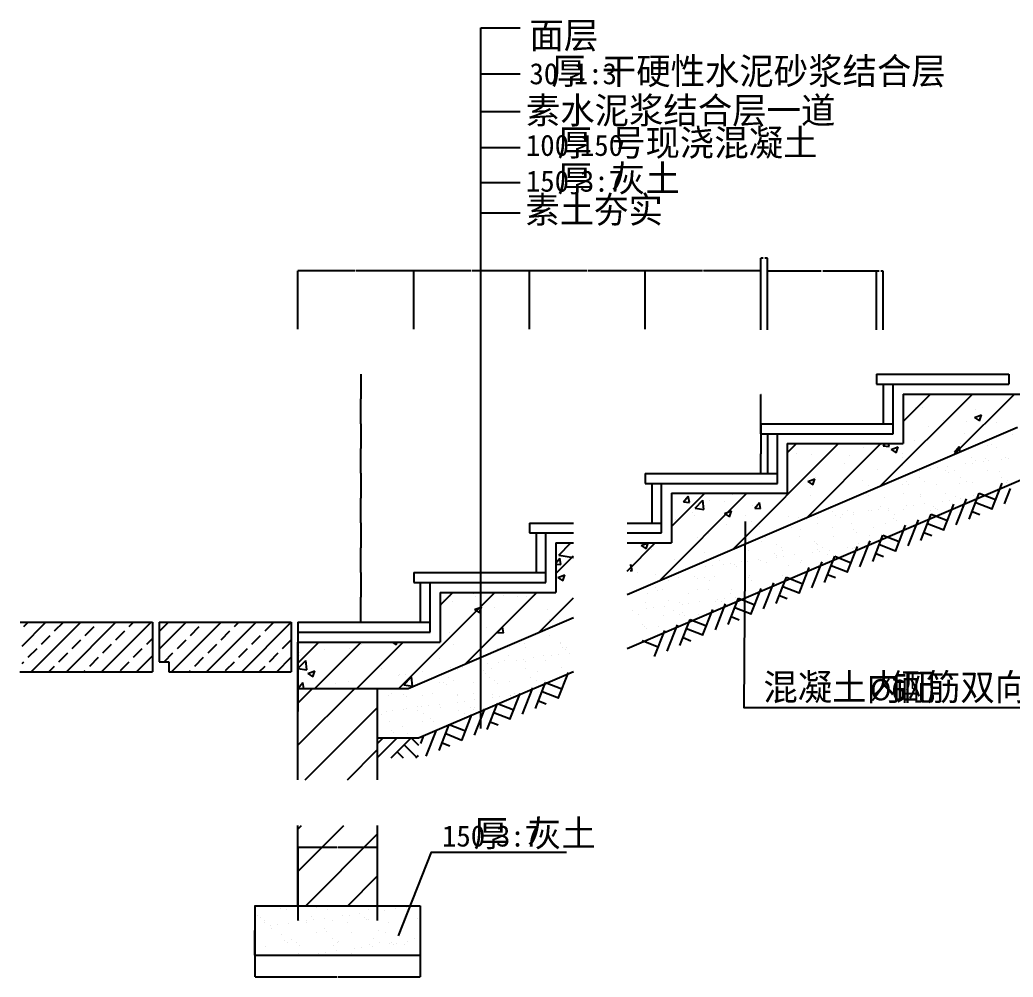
# Model space of a CAD drawing. Header units: metres. Extents: x 5431 to 10588, y 20445 to 23340.
# Drawn here: x 5431 to 8435, y 20445 to 23340 of the extents above; entities that cross this region are included whole.
import ezdxf

# ---------------------------------------------------------------- set-up
doc = ezdxf.new("R2010")
doc.units = ezdxf.units.M
for name, color, linetype in [('ZZ-1', 255, 'Continuous'), ('ZZ-3', 3, 'Continuous'), ('ZZ-6', 7, 'Continuous'), ('ZZ-7', 7, 'Continuous')]:
    doc.layers.add(name, color=color, linetype=linetype)
doc.dimstyles.get("Standard").update_dxf_attribs({"dimtxt": 2.5, "dimasz": 2.5, "dimexe": 1.25, "dimexo": 0.625, "dimtad": 1, "dimcen": 2.5, "dimazin": 3, "dimtfac": 1, "dimtmove": 0, "dimatfit": 3})

# ---------------------------------------------------------------- blocks, each defined once
blk = doc.blocks.new('X8')
for p, q in [((4927.35, 6282.32), (4927.35, 6282.32)), ((4985.95, 6281.15), (4985.95, 6281.15)), ((5051.92, 6282.54), (5051.92, 6282.54)), ((5139.89, 6279.59), (5139.89, 6279.59)), ((5176.48, 6282.77), (5176.48, 6282.77)), ((5242.21, 6279.1), (5242.21, 6279.1)), ((5301.05, 6282.99), (5301.05, 6282.99)), ((5329.43, 6280.25), (5329.43, 6280.25)), ((4858.33, 6252.8), (4858.33, 6252.8)), ((4927.15, 6274.37), (4927.15, 6274.37)), ((4944.22, 6271.57), (4944.22, 6271.57)), ((5020.75, 6249.26), (5020.75, 6249.26)), ((5035.19, 6278.26), (5035.19, 6278.26)), ((5068.79, 6271.8), (5068.79, 6271.8)), ((5114.09, 6251.9), (5114.09, 6251.9)), ((5134.91, 6254.64), (5134.91, 6254.64)), ((5167.43, 6258.93), (5167.43, 6258.93)), ((5193.35, 6272.02), (5193.35, 6272.02)), ((5221.76, 6266.08), (5221.76, 6266.08)), ((5242.58, 6268.82), (5242.58, 6268.82)), ((5275.1, 6273.1), (5275.1, 6273.1)), ((5308.42, 6276.24), (5308.42, 6276.24)), ((5317.92, 6272.25), (5317.92, 6272.25)), ((4865.7, 6246.04), (4865.7, 6246.04)), ((4878.91, 6237.35), (4878.91, 6237.35)), ((4880.38, 6232.66), (4880.38, 6232.66)), ((4898.75, 6223.55), (4898.75, 6223.55)), ((4919.57, 6226.29), (4919.57, 6226.29)), ((4952.08, 6230.58), (4952.08, 6230.58)), ((4983.62, 6238.69), (4983.62, 6238.69)), ((5004.94, 6232.88), (5004.94, 6232.88)), ((5006.42, 6237.73), (5006.42, 6237.73)), ((5027.24, 6240.47), (5027.24, 6240.47)), ((5059.76, 6244.75), (5059.76, 6244.75)), ((5085.94, 6238.2), (5085.94, 6238.2)), ((5129.51, 6233.11), (5129.51, 6233.11)), ((5180.8, 6247.89), (5180.8, 6247.89)), ((5188.18, 6241.13), (5188.18, 6241.13)), ((5193.98, 6242.09), (5193.98, 6242.09)), ((5254.08, 6233.34), (5254.08, 6233.34)), ((5298.68, 6243.43), (5298.68, 6243.43)), ((5343.22, 6244.35), (5343.22, 6244.35)), ((4900.5, 6214.16), (4900.5, 6214.16)), ((4929.67, 6197.29), (4929.67, 6197.29)), ((5037.71, 6201.18), (5037.71, 6201.18)), ((5060.56, 6212.78), (5060.56, 6212.78)), ((5067.93, 6206.02), (5067.93, 6206.02)), ((5142.41, 6202.52), (5142.41, 6202.52)), ((5222.98, 6209.24), (5222.98, 6209.24)), ((5244.73, 6202.03), (5244.73, 6202.03)), ((4851.96, 6171.18), (4851.96, 6171.18)), ((4881.43, 6160.28), (4881.43, 6160.28)), ((4940.31, 6177.67), (4940.31, 6177.67)), ((4947.69, 6170.92), (4947.69, 6170.92)), ((4959.66, 6182.15), (4959.66, 6182.15)), ((4976.53, 6171.41), (4976.53, 6171.41)), ((4986.14, 6161.62), (4986.14, 6161.62)), ((5084.22, 6182.38), (5084.22, 6182.38)), ((5088.46, 6161.12), (5088.46, 6161.12)), ((5101.09, 6171.63), (5101.09, 6171.63)), ((5102.73, 6174.14), (5102.73, 6174.14)), ((5196.5, 6165.02), (5196.5, 6165.02)), ((5204.31, 6160.21), (5204.31, 6160.21)), ((5208.79, 6182.6), (5208.79, 6182.6)), ((5225.66, 6171.86), (5225.66, 6171.86)), ((5258.64, 6167.37), (5258.64, 6167.37)), ((5262.79, 6172.76), (5262.79, 6172.76)), ((5270.16, 6166.01), (5270.16, 6166.01)), ((5279.46, 6170.11), (5279.46, 6170.11)), ((5301.2, 6166.35), (5301.2, 6166.35)), ((5311.98, 6174.39), (5311.98, 6174.39)), ((5333.35, 6182.83), (5333.35, 6182.83)), ((5350.22, 6172.08), (5350.22, 6172.08)), ((4982.49, 6139.03), (4982.49, 6139.03)), ((5043.3, 6139.02), (5043.3, 6139.02)), ((5064.12, 6141.76), (5064.12, 6141.76)), ((5096.64, 6146.04), (5096.64, 6146.04)), ((5142.54, 6137.65), (5142.54, 6137.65)), ((5150.97, 6153.19), (5150.97, 6153.19)), ((5171.79, 6155.93), (5171.79, 6155.93)), ((5286.38, 6133.17), (5286.38, 6133.17)), ((5304.96, 6134.12), (5304.96, 6134.12))]:
    blk.add_line(p, q)
blk = doc.blocks.new('X5')
for p, q in [((4145.79, 7068.26), (4217.79, 7140.25)), ((4151.5, 7127), (4164.75, 7140.25)), ((4173.85, 6990.25), (4323.85, 7140.25)), ((4244.3, 7113.74), (4270.82, 7140.25)), ((4279.92, 6990.25), (4429.92, 7140.25)), ((4337.11, 7100.48), (4363.63, 7127)), ((4376.89, 7140.25), (4376.89, 7140.25)), ((4385.99, 6990.25), (4535.99, 7140.25)), ((4469.69, 7127), (4482.95, 7140.25)), ((4560.25, 7058.45), (4642.05, 7140.25)), ((4562.5, 7113.74), (4589.02, 7140.25)), ((4598.12, 6990.25), (4748.12, 7140.25)), ((4655.31, 7100.48), (4681.83, 7127)), ((4704.18, 6990.25), (4854.18, 7140.25)), ((4787.89, 7127), (4801.15, 7140.25)), ((4810.25, 6990.25), (4960.25, 7140.25)), ((4880.7, 7113.74), (4907.22, 7140.25)), ((4204.53, 7073.96), (4231.05, 7100.48)), ((4429.92, 7087.22), (4456.44, 7113.74)), ((4522.73, 7073.96), (4540.25, 7091.49)), ((4748.12, 7087.22), (4774.63, 7113.74)), ((4840.92, 7073.96), (4867.44, 7100.48)), ((4164.75, 7034.19), (4191.27, 7060.7)), ((4297.34, 7060.7), (4323.85, 7087.22)), ((4390.14, 7047.45), (4416.66, 7073.96)), ((4482.95, 7034.19), (4509.47, 7060.7)), ((4615.53, 7060.7), (4642.05, 7087.22)), ((4708.34, 7047.45), (4734.86, 7073.96)), ((4801.15, 7034.19), (4827.67, 7060.7)), ((4933.73, 7060.7), (4960.25, 7087.22)), ((4257.56, 7020.93), (4284.08, 7047.45)), ((4350.37, 7007.67), (4376.89, 7034.19)), ((4492.05, 6990.25), (4540.25, 7038.45)), ((4575.76, 7020.93), (4602.28, 7047.45)), ((4668.57, 7007.67), (4695.08, 7034.19)), ((4893.96, 7020.93), (4920.47, 7047.45)), ((4916.32, 6990.25), (4960.25, 7034.19)), ((4145.79, 7015.22), (4151.5, 7020.93)), ((4226.89, 6990.25), (4244.3, 7007.67)), ((4443.18, 6994.41), (4469.69, 7020.93)), ((4761.38, 6994.41), (4787.89, 7020.93)), ((4863.28, 6990.25), (4880.7, 7007.67)), ((4332.95, 6990.25), (4337.11, 6994.41)), ((4651.15, 6990.25), (4655.31, 6994.41))]:
    blk.add_line(p, q)
blk = doc.blocks.new('X0')
for p, q in [((6742.59, 6360.76), (7020.17, 6638.33)), ((6810.25, 6555.69), (6892.89, 6638.33)), ((6965.33, 6456.22), (7147.45, 6638.33)), ((7128.62, 6634.81), (7128.62, 6634.81)), ((7174.73, 6538.33), (7274.73, 6638.33)), ((7302.01, 6538.33), (7402.01, 6638.33)), ((7429.28, 6538.33), (7529.28, 6638.33)), ((7556.56, 6538.33), (7641.13, 6622.89)), ((6297.12, 6169.84), (6615.61, 6488.33)), ((6460.25, 6460.25), (6488.33, 6488.33)), ((6519.86, 6265.3), (6742.89, 6488.33)), ((6634.94, 6378.11), (6634.94, 6378.11)), ((6074.38, 6074.38), (6338.33, 6338.33)), ((6110.25, 6237.53), (6211.05, 6338.33)), ((6294.08, 6333.23), (6294.08, 6333.23)), ((6123.05, 6259.22), (6123.05, 6259.22)), ((6188.13, 6204.36), (6188.13, 6204.36)), ((5975.5, 6102.78), (6061.05, 6188.33)), ((6055.48, 6176.78), (6055.48, 6176.78))]:
    blk.add_line(p, q)
blk = doc.blocks.new('X7')
for p, q in [((6821.13, 7829.49), (6821.13, 7829.49)), ((6847.65, 7790.75), (6847.65, 7790.75)), ((6869.13, 7789.96), (6869.13, 7789.96)), ((6999.19, 7809.96), (6999.19, 7809.96)), ((7029.28, 7783.2), (7029.28, 7783.2)), ((7026.78, 7759.33), (7047.79, 7767.39)), ((7026.78, 7759.33), (7041.71, 7749.26)), ((7041.71, 7749.26), (7047.79, 7767.39)), ((6812.5, 7721.14), (6812.5, 7721.14)), ((6887.6, 7731.03), (6887.6, 7731.03)), ((6932.39, 7749.67), (6932.39, 7749.67)), ((7001.22, 7745.99), (7001.22, 7745.99)), ((7092.54, 7742.9), (7092.54, 7742.9)), ((6844.01, 7690.88), (6844.01, 7690.88)), ((6995.54, 7710.09), (6995.54, 7710.09)), ((6689.97, 7669.76), (6689.97, 7669.76)), ((6750.35, 7673.45), (6756.06, 7680.25)), ((6750.35, 7673.45), (6768.28, 7671.89)), ((6768.28, 7671.88), (6766.74, 7680.25)), ((6774.72, 7662.57), (6795.72, 7670.63)), ((6774.72, 7662.57), (6789.64, 7652.5)), ((6789.64, 7652.5), (6795.72, 7670.63)), ((6965.53, 7654.63), (6979.99, 7671.86)), ((6982.97, 7655.7), (6979.99, 7671.86)), ((6983.7, 7680.52), (6983.7, 7680.52)), ((6489.16, 7651), (6489.16, 7651)), ((6534.16, 7647.27), (6534.16, 7647.27)), ((6649.3, 7644.24), (6649.3, 7644.24)), ((6808.75, 7650.49), (6808.75, 7650.49)), ((6809.45, 7637.47), (6809.45, 7637.47)), ((6965.53, 7654.63), (6977.94, 7653.54)), ((6633.79, 7620.46), (6633.79, 7620.46)), ((6733.58, 7602.82), (6733.58, 7602.82)), ((6808.68, 7612.71), (6808.68, 7612.71)), ((6522.65, 7565.81), (6543.66, 7573.87)), ((6537.57, 7555.74), (6543.66, 7573.87)), ((6544.11, 7577.87), (6544.11, 7577.87)), ((6522.65, 7565.81), (6537.57, 7555.74)), ((6530.51, 7547.4), (6530.51, 7547.4)), ((6686.33, 7569.89), (6686.33, 7569.89)), ((6705.68, 7554.59), (6705.68, 7554.59)), ((6110.44, 7511.24), (6110.44, 7511.24)), ((6146.44, 7504.27), (6160.9, 7521.51)), ((6164.37, 7502.7), (6160.9, 7521.51)), ((6165.93, 7528.09), (6165.93, 7528.09)), ((6378.98, 7528.19), (6378.98, 7528.19)), ((6530.72, 7524.56), (6530.72, 7524.56)), ((6146.44, 7504.27), (6164.37, 7502.7)), ((6181.39, 7485.41), (6204.76, 7509.77)), ((6181.39, 7485.41), (6208.07, 7481.28)), ((6208.07, 7481.28), (6204.76, 7509.77)), ((6224.95, 7507.07), (6224.95, 7507.07)), ((6270.59, 7504.47), (6270.59, 7504.47)), ((6355.77, 7494.52), (6355.77, 7494.52)), ((6361.62, 7485.45), (6376.08, 7502.68)), ((6361.62, 7485.45), (6379.55, 7483.88)), ((6379.55, 7483.88), (6376.08, 7502.68)), ((6430.73, 7497.71), (6430.73, 7497.71)), ((6590.88, 7490.94), (6590.88, 7490.94)), ((6173.7, 7470.94), (6173.7, 7470.94)), ((6180.81, 7464.49), (6180.81, 7464.49)), ((6270.58, 7469.05), (6291.59, 7477.11)), ((6270.58, 7469.05), (6285.51, 7458.99)), ((6285.51, 7458.98), (6291.59, 7477.11)), ((6333.84, 7464.17), (6333.84, 7464.17)), ((6465.19, 7459.55), (6465.19, 7459.55)), ((6493.99, 7457.41), (6493.99, 7457.41)), ((6523.76, 7458.9), (6524.93, 7460.11)), ((6525.01, 7459.43), (6524.93, 7460.11)), ((6276.47, 7434.71), (6276.47, 7434.71)), ((6351.57, 7444.59), (6351.57, 7444.59)), ((6375.33, 7428.32), (6375.33, 7428.32)), ((6221.3, 7407.2), (6221.3, 7407.2)), ((6018.52, 7372.29), (6039.26, 7380.25)), ((6018.52, 7372.29), (6033.44, 7362.23)), ((6033.44, 7362.23), (6039.49, 7380.25)), ((5760.25, 7319.29), (5772.17, 7333.5)), ((5775.64, 7314.7), (5772.17, 7333.5)), ((6050.76, 7358.75), (6050.76, 7358.75)), ((6210.9, 7351.98), (6210.9, 7351.98)), ((5760.25, 7316.04), (5775.64, 7314.7)), ((5984.76, 7311.59), (5987.35, 7314.68)), ((5990.82, 7295.87), (5987.35, 7314.68)), ((6120.43, 7329.47), (6120.43, 7329.47)), ((5766.45, 7275.53), (5787.45, 7283.6)), ((5766.45, 7275.53), (5781.37, 7265.47)), ((5781.37, 7265.47), (5787.46, 7283.6)), ((5984.76, 7296.4), (5990.82, 7295.87)), ((6008.08, 7291.44), (6008.08, 7291.44)), ((6061.84, 7284.84), (6061.84, 7284.84)), ((5770.51, 7269.41), (5770.51, 7269.41)), ((5441.18, 7216.8), (5441.18, 7216.8)), ((5511.9, 7225.75), (5511.9, 7225.75)), ((5516.28, 7226.69), (5516.28, 7226.69)), ((5600.46, 7222.02), (5600.46, 7222.02)), ((5672.04, 7218.98), (5672.04, 7218.98)), ((5415, 7192.22), (5415, 7192.22)), ((5420.6, 7209.35), (5420.6, 7209.35)), ((5448.92, 7202.81), (5448.92, 7202.81)), ((5514.38, 7178.77), (5533.29, 7186.03)), ((5529.31, 7168.71), (5533.29, 7180.57)), ((5533.29, 7186.03), (5535.39, 7186.84)), ((5533.29, 7180.57), (5535.39, 7186.84)), ((5575.15, 7185.45), (5575.15, 7185.45)), ((5514.38, 7178.77), (5529.31, 7168.71)), ((5735.3, 7178.68), (5735.3, 7178.68)), ((5550.98, 7123.33), (5550.98, 7123.33)), ((5584.16, 7109.44), (5598.62, 7126.67)), ((5596.81, 7122.15), (5596.81, 7122.15)), ((5602.09, 7107.87), (5598.62, 7126.67)), ((5740.44, 7148.27), (5740.44, 7148.27)), ((5752.62, 7144.64), (5752.62, 7144.64)), ((5437.36, 7108.37), (5437.36, 7108.37)), ((5445.28, 7102.94), (5445.28, 7102.94)), ((5584.16, 7109.44), (5602.09, 7107.87)), ((5172.79, 7073.54), (5172.79, 7073.54)), ((5264.92, 7080.25), (5277.24, 7071.95)), ((5277.24, 7071.95), (5280.03, 7080.25)), ((5292.06, 7080.02), (5292.06, 7080.02)), ((5452.21, 7073.25), (5452.21, 7073.25)), ((5583.17, 7060.38), (5583.17, 7060.38)), ((4983.9, 7040.12), (4983.9, 7040.12)), ((4984.07, 7048.69), (4984.07, 7048.69)), ((5059.17, 7058.58), (5059.17, 7058.58)), ((5135.43, 7059.33), (5135.43, 7059.33)), ((5408.22, 7030.35), (5408.22, 7030.35)), ((4980.25, 7000.25), (5003.62, 7024.61)), ((4980.25, 7000.25), (5006.93, 6996.12)), ((5006.93, 6996.12), (5003.62, 7024.61)), ((5233.26, 7000.32), (5233.26, 7000.32)), ((5441.63, 7003.08), (5441.63, 7003.08)), ((5010.25, 6985.25), (5031.25, 6993.32)), ((5010.25, 6985.25), (5025.17, 6975.19)), ((5025.17, 6975.19), (5031.25, 6993.32)), ((5058.31, 6970.29), (5058.31, 6970.29)), ((5283.33, 6980.16), (5283.33, 6980.16)), ((5287.6, 6981.95), (5287.6, 6981.95)), ((5300.42, 6950.6), (5323.79, 6974.95)), ((5327.1, 6946.46), (5323.79, 6974.95)), ((5358.44, 6990.04), (5358.44, 6990.04)), ((4980.25, 6940.25), (4994.71, 6957.49)), ((4980.25, 6940.25), (4980.25, 6940.25)), ((4980.25, 6940.25), (4980.25, 6940.25)), ((4997.89, 6940.25), (4994.71, 6957.49)), ((5093.87, 6955.21), (5093.87, 6955.21)), ((5131.78, 6959.46), (5131.78, 6959.46)), ((5300.42, 6950.6), (5327.1, 6946.46))]:
    blk.add_line(p, q)
blk = doc.blocks.new('X6')
for p, q in [((7140.85, 7706.6), (7140.85, 7706.6)), ((7020.61, 7671.49), (7020.61, 7671.49)), ((7064.74, 7675.39), (7064.74, 7675.39)), ((7076.68, 7678.38), (7076.68, 7678.38)), ((7093.55, 7667.64), (7093.55, 7667.64)), ((7016.5, 7638.38), (7016.5, 7638.38)), ((7060.42, 7635.01), (7060.42, 7635.01)), ((7107.99, 7633.18), (7107.99, 7633.18)), ((7121.21, 7639.71), (7121.21, 7639.71)), ((7128.81, 7635.92), (7128.81, 7635.92)), ((6892.64, 7604.83), (6892.64, 7604.83)), ((6913.47, 7607.57), (6913.47, 7607.57)), ((6945.98, 7611.86), (6945.98, 7611.86)), ((7000.32, 7619.01), (7000.32, 7619.01)), ((7021.14, 7621.75), (7021.14, 7621.75)), ((7029.71, 7628.72), (7029.71, 7628.72)), ((7053.66, 7626.03), (7053.66, 7626.03)), ((7067.79, 7628.25), (7067.79, 7628.25)), ((6859.85, 7577.76), (6859.85, 7577.76)), ((6860.23, 7597.47), (6860.23, 7597.47)), ((6940.17, 7599.9), (6940.17, 7599.9)), ((6947.55, 7593.14), (6947.55, 7593.14)), ((6964.94, 7598.81), (6964.94, 7598.81)), ((6984.42, 7577.99), (6984.42, 7577.99)), ((7067.26, 7598.32), (7067.26, 7598.32)), ((7102.59, 7596.36), (7102.59, 7596.36)), ((7108.98, 7578.22), (7108.98, 7578.22)), ((6808.66, 7557.9), (6808.66, 7557.9)), ((6819.93, 7564.79), (6819.93, 7564.79)), ((6827.3, 7558.04), (6827.3, 7558.04)), ((6876.72, 7567.02), (6876.72, 7567.02)), ((6910.99, 7557.41), (6910.99, 7557.41)), ((6982.35, 7561.26), (6982.35, 7561.26)), ((7001.29, 7567.24), (7001.29, 7567.24)), ((7019.02, 7561.31), (7019.02, 7561.31)), ((7123.73, 7562.64), (7123.73, 7562.64)), ((7125.85, 7567.47), (7125.85, 7567.47)), ((6688.31, 7527.88), (6688.31, 7527.88)), ((6699.68, 7529.69), (6699.68, 7529.69)), ((6707.06, 7522.93), (6707.06, 7522.93)), ((6754.72, 7516.51), (6754.72, 7516.51)), ((6812.88, 7528.11), (6812.88, 7528.11)), ((6862.1, 7526.15), (6862.1, 7526.15)), ((6862.75, 7520.4), (6862.75, 7520.4)), ((6937.45, 7528.33), (6937.45, 7528.33)), ((6967.46, 7521.74), (6967.46, 7521.74)), ((6982.86, 7513.14), (6982.86, 7513.14)), ((7022.16, 7524.78), (7022.16, 7524.78)), ((7029.53, 7518.02), (7029.53, 7518.02)), ((7037.2, 7520.3), (7037.2, 7520.3)), ((7062.01, 7528.56), (7062.01, 7528.56)), ((6735, 7480.51), (6735, 7480.51)), ((6741.86, 7491.04), (6741.86, 7491.04)), ((6767.52, 7484.79), (6767.52, 7484.79)), ((6811.18, 7480.83), (6811.18, 7480.83)), ((6821.85, 7491.95), (6821.85, 7491.95)), ((6842.67, 7494.69), (6842.67, 7494.69)), ((6875.19, 7498.97), (6875.19, 7498.97)), ((6901.91, 7489.67), (6901.91, 7489.67)), ((6909.29, 7482.91), (6909.29, 7482.91)), ((6913.51, 7480.34), (6913.51, 7480.34)), ((6929.52, 7506.12), (6929.52, 7506.12)), ((6950.34, 7508.86), (6950.34, 7508.86)), ((6519.66, 7452.16), (6519.66, 7452.16)), ((6552.18, 7456.44), (6552.18, 7456.44)), ((6598.44, 7475.6), (6598.44, 7475.6)), ((6606.51, 7463.6), (6606.51, 7463.6)), ((6621.61, 7455.94), (6621.61, 7455.94)), ((6627.33, 7466.34), (6627.33, 7466.34)), ((6643.03, 7477.15), (6643.03, 7477.15)), ((6659.85, 7470.62), (6659.85, 7470.62)), ((6659.89, 7466.4), (6659.89, 7466.4)), ((6706.48, 7479.5), (6706.48, 7479.5)), ((6714.18, 7477.77), (6714.18, 7477.77)), ((6767.59, 7477.37), (6767.59, 7477.37)), ((6781.67, 7454.56), (6781.67, 7454.56)), ((6784.46, 7466.63), (6784.46, 7466.63)), ((6892.16, 7477.6), (6892.16, 7477.6)), ((6909.03, 7466.85), (6909.03, 7466.85)), ((6471.49, 7427.26), (6471.49, 7427.26)), ((6501.37, 7420.83), (6501.37, 7420.83)), ((6550.21, 7438.59), (6550.21, 7438.59)), ((6596.05, 7427.49), (6596.05, 7427.49)), ((6654.91, 7439.93), (6654.91, 7439.93)), ((6720.62, 7427.72), (6720.62, 7427.72)), ((6757.24, 7439.44), (6757.24, 7439.44)), ((6789.04, 7447.81), (6789.04, 7447.81)), ((6865.27, 7443.33), (6865.27, 7443.33)), ((6393.94, 7397.69), (6393.94, 7397.69)), ((6498.64, 7399.02), (6498.64, 7399.02)), ((6600.96, 7398.53), (6600.96, 7398.53)), ((6661.42, 7419.45), (6661.42, 7419.45)), ((6668.8, 7412.7), (6668.8, 7412.7)), ((6709, 7402.42), (6709, 7402.42)), ((6318.5, 7365.56), (6318.5, 7365.56)), ((6381.12, 7385.72), (6381.12, 7385.72)), ((6426.2, 7376.53), (6426.2, 7376.53)), ((6443.07, 7365.78), (6443.07, 7365.78)), ((6541.18, 7384.35), (6541.18, 7384.35)), ((6548.55, 7377.59), (6548.55, 7377.59)), ((6550.77, 7376.76), (6550.77, 7376.76)), ((6552.73, 7361.52), (6552.73, 7361.52)), ((6567.63, 7366.01), (6567.63, 7366.01)), ((6643.39, 7364.89), (6643.39, 7364.89)), ((6657.43, 7362.85), (6657.43, 7362.85)), ((6664.21, 7367.63), (6664.21, 7367.63)), ((6675.33, 7376.98), (6675.33, 7376.98)), ((6696.73, 7371.91), (6696.73, 7371.91)), ((6703.6, 7380.81), (6703.6, 7380.81)), ((6342.37, 7358.12), (6342.37, 7358.12)), ((6420.93, 7349.24), (6420.93, 7349.24)), ((6428.05, 7336.54), (6428.05, 7336.54)), ((6428.31, 7342.48), (6428.31, 7342.48)), ((6444.69, 7357.63), (6444.69, 7357.63)), ((6448.87, 7339.28), (6448.87, 7339.28)), ((6481.39, 7343.56), (6481.39, 7343.56)), ((6535.72, 7350.71), (6535.72, 7350.71)), ((6556.54, 7353.45), (6556.54, 7353.45)), ((6583.35, 7345.7), (6583.35, 7345.7)), ((6589.06, 7357.73), (6589.06, 7357.73)), ((6158.38, 7301.03), (6158.38, 7301.03)), ((6212.71, 7308.19), (6212.71, 7308.19)), ((6233.53, 7310.93), (6233.53, 7310.93)), ((6254.66, 7326.65), (6254.66, 7326.65)), ((6266.05, 7315.21), (6266.05, 7315.21)), ((6288.42, 7316.72), (6288.42, 7316.72)), ((6300.69, 7314.13), (6300.69, 7314.13)), ((6308.06, 7307.38), (6308.06, 7307.38)), ((6320.38, 7322.36), (6320.38, 7322.36)), ((6341.2, 7325.1), (6341.2, 7325.1)), ((6373.72, 7329.38), (6373.72, 7329.38)), ((6379.23, 7326.87), (6379.23, 7326.87)), ((6396.46, 7320.61), (6396.46, 7320.61)), ((6463.11, 7310.6), (6463.11, 7310.6)), ((6501.16, 7321.95), (6501.16, 7321.95)), ((6503.79, 7327.1), (6503.79, 7327.1)), ((6132.15, 7275.82), (6132.15, 7275.82)), ((6180.44, 7279.03), (6180.44, 7279.03)), ((6187.82, 7272.27), (6187.82, 7272.27)), ((6209.37, 7275.91), (6209.37, 7275.91)), ((6240.19, 7279.71), (6240.19, 7279.71)), ((6333.94, 7276.14), (6333.94, 7276.14)), ((6342.86, 7275.49), (6342.86, 7275.49)), ((6344.89, 7281.04), (6344.89, 7281.04)), ((6447.21, 7280.55), (6447.21, 7280.55)), ((6458.51, 7276.37), (6458.51, 7276.37)), ((6060.2, 7243.92), (6060.2, 7243.92)), ((6101.68, 7264.94), (6101.68, 7264.94)), ((6188.62, 7240.14), (6188.62, 7240.14)), ((6222.62, 7240.38), (6222.62, 7240.38)), ((6226.24, 7265.17), (6226.24, 7265.17)), ((6350.81, 7265.39), (6350.81, 7265.39)), ((6398.98, 7243.54), (6398.98, 7243.54)), ((6037.84, 7226.03), (6037.84, 7226.03)), ((6067.57, 7237.16), (6067.57, 7237.16)), ((6083.91, 7238.8), (6083.91, 7238.8)), ((6162.4, 7226.26), (6162.4, 7226.26)), ((6270.41, 7212.22), (6270.41, 7212.22)), ((6286.97, 7226.48), (6286.97, 7226.48)), ((6290.94, 7239.65), (6290.94, 7239.65)), ((6302.93, 7216.5), (6302.93, 7216.5)), ((6382.67, 7239.01), (6382.67, 7239.01)), ((6032.35, 7199.23), (6032.35, 7199.23)), ((6034.25, 7181.12), (6034.25, 7181.12)), ((6055.07, 7183.87), (6055.07, 7183.87)), ((6087.59, 7188.15), (6087.59, 7188.15)), ((6102.37, 7205.28), (6102.37, 7205.28)), ((6134.67, 7198.74), (6134.67, 7198.74)), ((6141.92, 7195.3), (6141.92, 7195.3)), ((6162.74, 7198.04), (6162.74, 7198.04)), ((6195.26, 7202.32), (6195.26, 7202.32)), ((6242.71, 7202.64), (6242.71, 7202.64)), ((6249.59, 7209.47), (6249.59, 7209.47)), ((6262.43, 7203.9), (6262.43, 7203.9)), ((6269.8, 7197.14), (6269.8, 7197.14)), ((5992.55, 7175.3), (5992.55, 7175.3)), ((6009.42, 7164.55), (6009.42, 7164.55)), ((6086.43, 7161.73), (6086.43, 7161.73)), ((6117.11, 7175.52), (6117.11, 7175.52)), ((6133.98, 7164.78), (6133.98, 7164.78)), ((6142.18, 7168.79), (6142.18, 7168.79)), ((6149.56, 7162.04), (6149.56, 7162.04)), ((6191.14, 7163.07), (6191.14, 7163.07)), ((6241.68, 7175.75), (6241.68, 7175.75)), ((6021.94, 7133.69), (6021.94, 7133.69)), ((6029.31, 7126.93), (6029.31, 7126.93)), ((6034.87, 7122.16), (6034.87, 7122.16)), ((6070.14, 7125.87), (6070.14, 7125.87)), ((5741.64, 7099.95), (5741.64, 7099.95)), ((5621.39, 7064.85), (5621.39, 7064.85)), ((5651.16, 7074.45), (5651.16, 7074.45)), ((5665.85, 7076.03), (5665.85, 7076.03)), ((5668.02, 7063.71), (5668.02, 7063.71)), ((5773.89, 7079.92), (5773.89, 7079.92)), ((5775.72, 7074.68), (5775.72, 7074.68)), ((5781.45, 7063.47), (5781.45, 7063.47)), ((5792.59, 7063.93), (5792.59, 7063.93)), ((5617.62, 7039.02), (5617.62, 7039.02)), ((5693.78, 7032.74), (5693.78, 7032.74)), ((5722.32, 7040.35), (5722.32, 7040.35)), ((5748.11, 7039.89), (5748.11, 7039.89)), ((5768.93, 7042.63), (5768.93, 7042.63)), ((5788.82, 7056.72), (5788.82, 7056.72)), ((5801.45, 7046.91), (5801.45, 7046.91)), ((5478.44, 7004.39), (5478.44, 7004.39)), ((5532.77, 7011.54), (5532.77, 7011.54)), ((5553.59, 7014.28), (5553.59, 7014.28)), ((5566.05, 6999.45), (5566.05, 6999.45)), ((5586.11, 7018.56), (5586.11, 7018.56)), ((5604.18, 7024.8), (5604.18, 7024.8)), ((5640.44, 7025.71), (5640.44, 7025.71)), ((5661.2, 7028.37), (5661.2, 7028.37)), ((5661.26, 7028.45), (5661.26, 7028.45)), ((5668.58, 7021.61), (5668.58, 7021.61)), ((5728.75, 7025.02), (5728.75, 7025.02)), ((5776.41, 7002.85), (5776.41, 7002.85)), ((5434.33, 6973.84), (5434.33, 6973.84)), ((5461.35, 6998.11), (5461.35, 6998.11)), ((5540.96, 6993.26), (5540.96, 6993.26)), ((5548.33, 6986.5), (5548.33, 6986.5)), ((5558.9, 6974.06), (5558.9, 6974.06)), ((5668.37, 6998.95), (5668.37, 6998.95)), ((5683.46, 6974.29), (5683.46, 6974.29)), ((5703.38, 6989.72), (5703.38, 6989.72)), ((5409.78, 6958.54), (5409.78, 6958.54)), ((5420.71, 6958.15), (5420.71, 6958.15)), ((5428.09, 6951.4), (5428.09, 6951.4)), ((5451.2, 6963.09), (5451.2, 6963.09)), ((5512.1, 6958.05), (5512.1, 6958.05)), ((5575.76, 6963.32), (5575.76, 6963.32)), ((5583.13, 6954.61), (5583.13, 6954.61)), ((5620.14, 6961.94), (5620.14, 6961.94)), ((5700.33, 6963.54), (5700.33, 6963.54)), ((5724.84, 6963.28), (5724.84, 6963.28)), ((5253.51, 6917.64), (5253.51, 6917.64)), ((5262.79, 6923.95), (5262.79, 6923.95)), ((5300.47, 6923.04), (5300.47, 6923.04)), ((5307.84, 6916.29), (5307.84, 6916.29)), ((5355.83, 6917.14), (5355.83, 6917.14)), ((5387.36, 6924.18), (5387.36, 6924.18)), ((5462.89, 6919.51), (5462.89, 6919.51)), ((5463.87, 6921.04), (5463.87, 6921.04)), ((5511.92, 6924.41), (5511.92, 6924.41)), ((5568.57, 6922.37), (5568.57, 6922.37)), ((5569.65, 6912.83), (5569.65, 6912.83)), ((5590.47, 6915.57), (5590.47, 6915.57)), ((5622.94, 6918.13), (5622.94, 6918.13)), ((5622.99, 6919.85), (5622.99, 6919.85)), ((5636.49, 6924.63), (5636.49, 6924.63)), ((5307.6, 6880.13), (5307.6, 6880.13)), ((5342.64, 6884.4), (5342.64, 6884.4)), ((5354.31, 6884.48), (5354.31, 6884.48)), ((5375.13, 6887.22), (5375.13, 6887.22)), ((5407.65, 6891.5), (5407.65, 6891.5)), ((5412.3, 6881.47), (5412.3, 6881.47)), ((5461.98, 6898.65), (5461.98, 6898.65)), ((5482.8, 6901.39), (5482.8, 6901.39)), ((5502.7, 6883.03), (5502.7, 6883.03)), ((5514.62, 6880.98), (5514.62, 6880.98)), ((5515.32, 6905.67), (5515.32, 6905.67)), ((5222.4, 6849.29), (5222.4, 6849.29)), ((5234.37, 6862.47), (5234.37, 6862.47)), ((5246.64, 6870.3), (5246.64, 6870.3)), ((5267.46, 6873.04), (5267.46, 6873.04)), ((5299.98, 6877.32), (5299.98, 6877.32)), ((5342.07, 6873.45), (5342.07, 6873.45)), ((5358.94, 6862.7), (5358.94, 6862.7)), ((5466.64, 6873.67), (5466.64, 6873.67)), ((5483.5, 6862.93), (5483.5, 6862.93)), ((5510.07, 6876.27), (5510.07, 6876.27)), ((5256.03, 6840.56), (5256.03, 6840.56)), ((5295.1, 6823.79), (5295.1, 6823.79)), ((5358.35, 6840.07), (5358.35, 6840.07)), ((5382.45, 6847.92), (5382.45, 6847.92)), ((5389.83, 6841.16), (5389.83, 6841.16)), ((5419.66, 6824.02), (5419.66, 6824.02)), ((5466.39, 6843.96), (5466.39, 6843.96)), ((5262.21, 6812.81), (5262.21, 6812.81)), ((5269.58, 6806.06), (5269.58, 6806.06)), ((5310.12, 6803.06), (5310.12, 6803.06))]:
    blk.add_line(p, q)
blk = doc.blocks.new('X2')
for p, q in [((4980.25, 5616.65), (5151.93, 5788.33)), ((4980.25, 5743.92), (5024.65, 5788.33)), ((5002.47, 5511.59), (5220.25, 5729.37)), ((5129.75, 5511.59), (5220.25, 5602.09))]:
    blk.add_line(p, q)
blk = doc.blocks.new('X3')
for p, q in [((4980.25, 5234.81), (5118.66, 5373.22)), ((4980.25, 5362.09), (4991.38, 5373.22)), ((5003.79, 5131.07), (5220.25, 5347.53)), ((5131.07, 5131.07), (5220.25, 5220.25))]:
    blk.add_line(p, q)
blk = doc.blocks.new('X4')
for p, q in [((5769.05, 7342.62), (5805.16, 7380.25)), ((5760.25, 7287.6), (5813.96, 7341.31)), ((5769.05, 7342.62), (5813.96, 7335.66)), ((5777.31, 7345.16), (5777.31, 7345.16)), ((5285.62, 6940.25), (5575.62, 7230.25)), ((5410.25, 7192.16), (5448.35, 7230.25)), ((5487.38, 7014.73), (5702.9, 7230.25)), ((5516.48, 7217.19), (5516.48, 7217.19)), ((5533.27, 7226.35), (5533.27, 7226.35)), ((5644.51, 7219.12), (5644.51, 7219.12)), ((5710.12, 7110.19), (5813.96, 7214.03)), ((4980.25, 7016.72), (5043.79, 7080.25)), ((5031.07, 6940.25), (5171.07, 7080.25)), ((5158.35, 6940.25), (5298.35, 7080.25)), ((5304.28, 6982.18), (5304.28, 6982.18))]:
    blk.add_line(p, q)
blk = doc.blocks.new('*D1')
for p, q in [((6141.98, 20511.18), (6141.98, 20445.74)), ((6641.98, 20511.18), (6641.98, 20445.74)), ((6142.23, 20445.74), (6390.48, 20445.74)), ((6393.48, 20445.74), (6641.73, 20445.74))]:
    blk.add_line(p, q)
at = {"layer": 'Defpoints'}
for p in [(6141.98, 20511.18), (6641.98, 20511.18), (6141.98, 20445.74)]:
    blk.add_point(p, dxfattribs=at)
at = {"layer": 'ZZ-3', "insert": (6391.98, 20445.74), "char_height": 1, "attachment_point": 5}
blk.add_mtext('500', dxfattribs=at)
blk = doc.blocks.new('*D2')
for p, q in [((6462.61, 21668.84), (6462.61, 21593.84)), ((6462.36, 21593.84), (6462.11, 21593.84)), ((6462.61, 21518.84), (6462.61, 21593.84)), ((6462.61, 21593.84), (6462.61, 21593.84)), ((6462.86, 21593.84), (6463.11, 21593.84))]:
    blk.add_line(p, q)
at = {"layer": 'Defpoints'}
for p in [(6462.61, 21668.84), (6462.61, 21593.84), (6462.61, 21518.84)]:
    blk.add_point(p, dxfattribs=at)
at = {"layer": 'ZZ-3', "insert": (6462.61, 21594.965), "char_height": 1, "attachment_point": 5}
blk.add_mtext('0', dxfattribs=at)
blk = doc.blocks.new('*D3')
for p, q in [((6391.05, 20836.79), (6272.3, 20836.79)), ((6272.55, 20615.92), (6272.55, 20836.79)), ((6512.8, 20836.79), (6394.05, 20836.79)), ((6512.55, 20615.92), (6512.55, 20836.79))]:
    blk.add_line(p, q)
at = {"layer": 'Defpoints'}
for p in [(6512.55, 20836.79), (6272.55, 20615.92), (6512.55, 20615.92)]:
    blk.add_point(p, dxfattribs=at)
at = {"layer": 'ZZ-3', "insert": (6392.55, 20836.79), "char_height": 1, "attachment_point": 5}
blk.add_mtext('240', dxfattribs=at)
blk = doc.blocks.new('*D4')
for p, q in [((6272.08, 21518.06), (6272.08, 21248.12)), ((6272.08, 21318.06), (6272.08, 21248.12)), ((6271.83, 21248.12), (6271.58, 21248.12)), ((6272.08, 21248.12), (6272.08, 21248.12)), ((6272.33, 21248.12), (6272.58, 21248.12))]:
    blk.add_line(p, q)
at = {"layer": 'Defpoints'}
for p in [(6272.08, 21518.06), (6272.08, 21318.06), (6272.08, 21248.12)]:
    blk.add_point(p, dxfattribs=at)
at = {"layer": 'ZZ-3', "insert": (6272.08, 21249.245), "char_height": 1, "attachment_point": 5}
blk.add_mtext('0', dxfattribs=at)
blk = doc.blocks.new('*D5')
for p, q in [((6462.61, 22268.84), (6462.61, 22193.84)), ((6462.36, 22193.84), (6462.11, 22193.84)), ((6462.61, 22118.84), (6462.61, 22193.84)), ((6462.61, 22193.84), (6462.61, 22193.84)), ((6462.86, 22193.84), (6463.11, 22193.84))]:
    blk.add_line(p, q)
at = {"layer": 'Defpoints'}
for p in [(6462.61, 22268.84), (6462.61, 22193.84), (6462.61, 22118.84)]:
    blk.add_point(p, dxfattribs=at)
at = {"layer": 'ZZ-3', "insert": (6462.61, 22194.965), "char_height": 1, "attachment_point": 5}
blk.add_mtext('0', dxfattribs=at)
blk = doc.blocks.new('*D6')
for p, q in [((6462.61, 21968.84), (6462.61, 21893.84)), ((6462.36, 21893.84), (6462.11, 21893.84)), ((6462.61, 21818.84), (6462.61, 21893.84)), ((6462.61, 21893.84), (6462.61, 21893.84)), ((6462.86, 21893.84), (6463.11, 21893.84))]:
    blk.add_line(p, q)
at = {"layer": 'Defpoints'}
for p in [(6462.61, 21968.84), (6462.61, 21893.84), (6462.61, 21818.84)]:
    blk.add_point(p, dxfattribs=at)
at = {"layer": 'ZZ-3', "insert": (6462.61, 21894.965), "char_height": 1, "attachment_point": 5}
blk.add_mtext('0', dxfattribs=at)
blk = doc.blocks.new('*D7')
for p, q in [((6462.61, 21818.84), (6462.61, 21743.84)), ((6462.36, 21743.84), (6462.11, 21743.84)), ((6462.61, 21668.84), (6462.61, 21743.84)), ((6462.61, 21743.84), (6462.61, 21743.84)), ((6462.86, 21743.84), (6463.11, 21743.84))]:
    blk.add_line(p, q)
at = {"layer": 'Defpoints'}
for p in [(6462.61, 21818.84), (6462.61, 21743.84), (6462.61, 21668.84)]:
    blk.add_point(p, dxfattribs=at)
at = {"layer": 'ZZ-3', "insert": (6462.61, 21744.965), "char_height": 1, "attachment_point": 5}
blk.add_mtext('0', dxfattribs=at)
blk = doc.blocks.new('*D8')
for p, q in [((6462.61, 22118.84), (6462.61, 22043.84)), ((6462.36, 22043.84), (6462.11, 22043.84)), ((6462.61, 21968.84), (6462.61, 22043.84)), ((6462.61, 22043.84), (6462.61, 22043.84)), ((6462.86, 22043.84), (6463.11, 22043.84))]:
    blk.add_line(p, q)
at = {"layer": 'Defpoints'}
for p in [(6462.61, 22118.84), (6462.61, 22043.84), (6462.61, 21968.84)]:
    blk.add_point(p, dxfattribs=at)
at = {"layer": 'ZZ-3', "insert": (6462.61, 22044.965), "char_height": 1, "attachment_point": 5}
blk.add_mtext('0', dxfattribs=at)
blk = doc.blocks.new('*D9')
for p, q in [((6142.08, 20661.59), (6142.08, 20586.59)), ((6141.83, 20586.59), (6141.58, 20586.59)), ((6142.08, 20511.59), (6142.08, 20586.59)), ((6142.08, 20586.59), (6142.08, 20586.59)), ((6142.33, 20586.59), (6142.58, 20586.59))]:
    blk.add_line(p, q)
at = {"layer": 'Defpoints'}
for p in [(6142.08, 20661.59), (6142.08, 20586.59), (6142.08, 20511.59)]:
    blk.add_point(p, dxfattribs=at)
at = {"layer": 'ZZ-3', "insert": (6142.08, 20587.715), "char_height": 1, "attachment_point": 5}
blk.add_mtext('0', dxfattribs=at)
blk = doc.blocks.new('*D10')
for p, q in [((7672.08, 22088.04), (7672.08, 22028.04)), ((7671.83, 22028.04), (7671.58, 22028.04)), ((7672.08, 21968.04), (7672.08, 22028.04)), ((7672.08, 22028.04), (7672.08, 22028.04)), ((7672.33, 22028.04), (7672.58, 22028.04))]:
    blk.add_line(p, q)
at = {"layer": 'Defpoints'}
for p in [(7672.08, 22088.04), (7672.08, 22028.04), (7672.08, 21968.04)]:
    blk.add_point(p, dxfattribs=at)
at = {"layer": 'ZZ-3', "insert": (7672.08, 22029.165), "char_height": 1, "attachment_point": 5}
blk.add_mtext('0', dxfattribs=at)
blk = doc.blocks.new('*D11')
for p, q in [((7671.83, 22207.3), (7671.58, 22207.3)), ((7672.08, 22118.04), (7672.08, 22207.3)), ((7672.08, 22088.04), (7672.08, 22207.3)), ((7672.08, 22207.3), (7672.08, 22207.3)), ((7672.33, 22207.3), (7672.58, 22207.3))]:
    blk.add_line(p, q)
at = {"layer": 'Defpoints'}
for p in [(7672.08, 22207.3), (7672.08, 22118.04), (7672.08, 22088.04)]:
    blk.add_point(p, dxfattribs=at)
at = {"layer": 'ZZ-3', "insert": (7672.08, 22208.425), "char_height": 1, "attachment_point": 5}
blk.add_mtext('0', dxfattribs=at)
blk = doc.blocks.new('*D12')
for p, q in [((6445.6, 22581.09), (6271.85, 22581.09)), ((6272.1, 22404.46), (6272.1, 22581.09)), ((6622.35, 22581.09), (6448.6, 22581.09)), ((6622.1, 22404.46), (6622.1, 22581.09))]:
    blk.add_line(p, q)
at = {"layer": 'Defpoints'}
for p in [(6622.1, 22581.09), (6272.1, 22404.46), (6622.1, 22404.46)]:
    blk.add_point(p, dxfattribs=at)
at = {"layer": 'ZZ-3', "insert": (6447.1, 22581.09), "char_height": 1, "attachment_point": 5}
blk.add_mtext('350', dxfattribs=at)
blk = doc.blocks.new('*D13')
for p, q in [((8029.54, 22579.88), (8021.75, 22579.88)), ((8022, 22403.15), (8022, 22579.88)), ((8042.33, 22579.88), (8034.54, 22579.88)), ((8042.08, 22403.15), (8042.08, 22579.88))]:
    blk.add_line(p, q)
at = {"layer": 'Defpoints'}
for p in [(8042.08, 22579.88), (8022, 22403.15), (8042.08, 22403.15)]:
    blk.add_point(p, dxfattribs=at)
at = {"layer": 'ZZ-3', "insert": (8032.04, 22579.88), "char_height": 1, "attachment_point": 5}
blk.add_mtext('20,08', dxfattribs=at)
blk = doc.blocks.new('*D14')
for p, q in [((7145.6, 22581.09), (6971.85, 22581.09)), ((6972.1, 22404.46), (6972.1, 22581.09)), ((7322.35, 22581.09), (7148.6, 22581.09)), ((7322.1, 22404.46), (7322.1, 22581.09))]:
    blk.add_line(p, q)
at = {"layer": 'Defpoints'}
for p in [(7322.1, 22581.09), (6972.1, 22404.46), (7322.1, 22404.46)]:
    blk.add_point(p, dxfattribs=at)
at = {"layer": 'ZZ-3', "insert": (7147.1, 22581.09), "char_height": 1, "attachment_point": 5}
blk.add_mtext('350', dxfattribs=at)
blk = doc.blocks.new('*D15')
for p, q in [((6795.6, 22581.09), (6621.85, 22581.09)), ((6622.1, 22404.46), (6622.1, 22581.09)), ((6972.35, 22581.09), (6798.6, 22581.09)), ((6972.1, 22404.46), (6972.1, 22581.09))]:
    blk.add_line(p, q)
at = {"layer": 'Defpoints'}
for p in [(6972.1, 22581.09), (6622.1, 22404.46), (6972.1, 22404.46)]:
    blk.add_point(p, dxfattribs=at)
at = {"layer": 'ZZ-3', "insert": (6797.1, 22581.09), "char_height": 1, "attachment_point": 5}
blk.add_mtext('350', dxfattribs=at)
blk = doc.blocks.new('*D16')
for p, q in [((7495.6, 22581.09), (7321.85, 22581.09)), ((7322.1, 22404.46), (7322.1, 22581.09)), ((7672.35, 22581.09), (7498.6, 22581.09)), ((7672.1, 22404.46), (7672.1, 22581.09))]:
    blk.add_line(p, q)
at = {"layer": 'Defpoints'}
for p in [(7672.1, 22581.09), (7322.1, 22404.46), (7672.1, 22404.46)]:
    blk.add_point(p, dxfattribs=at)
at = {"layer": 'ZZ-3', "insert": (7497.1, 22581.09), "char_height": 1, "attachment_point": 5}
blk.add_mtext('350', dxfattribs=at)
blk = doc.blocks.new('*D17')
for p, q in [((7854.04, 22579.88), (7691.83, 22579.88)), ((7692.08, 22403.15), (7692.08, 22579.88)), ((8022.25, 22579.88), (7860.04, 22579.88)), ((8022, 22403.15), (8022, 22579.88))]:
    blk.add_line(p, q)
at = {"layer": 'Defpoints'}
for p in [(8022, 22579.88), (7692.08, 22403.15), (8022, 22403.15)]:
    blk.add_point(p, dxfattribs=at)
at = {"layer": 'ZZ-3', "insert": (7857.04, 22579.88), "char_height": 1, "attachment_point": 5}
blk.add_mtext('329,92', dxfattribs=at)
blk = doc.blocks.new('*D18')
for p, q in [((7679.54, 22619.35), (7671.75, 22619.35)), ((7672, 22403.15), (7672, 22619.35)), ((7692.33, 22619.35), (7684.54, 22619.35)), ((7692.08, 22403.15), (7692.08, 22619.35))]:
    blk.add_line(p, q)
at = {"layer": 'Defpoints'}
for p in [(7692.08, 22619.35), (7672, 22403.15), (7692.08, 22403.15)]:
    blk.add_point(p, dxfattribs=at)
at = {"layer": 'ZZ-3', "insert": (7682.04, 22619.35), "char_height": 1, "attachment_point": 5}
blk.add_mtext('20,08', dxfattribs=at)

msp = doc.modelspace()

# ---------------------------------------------------------------- linework, layer by layer
at = {"layer": 'ZZ-1'}
for p, q in [((8102.08, 22208.44), (8932.96, 22208.44)), ((8102.08, 22208.44), (8102.08, 22058.44)), ((7267.33, 21602.12), (8448.76, 22108.44)), ((7752.08, 22058.44), (8102.08, 22058.44)), ((7752.08, 22058.44), (7752.08, 21908.44)), ((7402.08, 21908.44), (7752.08, 21908.44)), ((7402.08, 21908.44), (7402.08, 21758.44)), ((7052.08, 21758.44), (7052.08, 21608.44)), ((7052.08, 21758.44), (7105.79, 21758.44)), ((7267.33, 21758.44), (7402.08, 21758.44)), ((6702.08, 21608.44), (7052.08, 21608.44)), ((6702.08, 21608.44), (6702.08, 21458.44)), ((5432.08, 21518.44), (5832.08, 21518.44)), ((5832.08, 21518.44), (5832.08, 21368.44)), ((5852.08, 21518.44), (6252.08, 21518.44)), ((5852.08, 21518.44), (5852.08, 21398.44)), ((6252.08, 21518.44), (6252.08, 21368.44)), ((6605.43, 21318.44), (7105.79, 21532.89)), ((6272.08, 21041.7), (6272.08, 21458.44)), ((6272.08, 21458.44), (6702.08, 21458.44)), ((5852.08, 21398.44), (5882.08, 21398.44)), ((5882.08, 21398.44), (5882.08, 21368.44)), ((5431.06, 21368.44), (5832.08, 21368.44)), ((5882.08, 21368.44), (6252.08, 21368.44)), ((6272.08, 21318.44), (6605.43, 21318.44)), ((6512.08, 21318.44), (6512.08, 21041.7)), ((6272.08, 20661.18), (6272.08, 20903.33)), ((6512.08, 20903.33), (6512.08, 20661.18)), ((6142.08, 20661.18), (6642.08, 20661.18)), ((6142.08, 20661.18), (6142.08, 20511.18)), ((6642.08, 20661.18), (6642.08, 20511.18)), ((6142.08, 20511.18), (6642.08, 20511.18))]:
    msp.add_line(p, q, dxfattribs=at)
at = {"layer": 'ZZ-3'}
for p, q in [((6825.12, 21197.14), (6825.12, 23315.65)), ((6825.12, 23315.65), (6943.83, 23315.65)), ((6825.12, 23176.61), (6943.83, 23176.61)), ((6825.12, 23062.6), (6943.83, 23062.6)), ((6825.12, 22954.15), (6943.83, 22954.15)), ((6825.12, 22848.48), (6943.83, 22848.48)), ((6825.12, 22756.71), (6943.83, 22756.71))]:
    msp.add_line(p, q, dxfattribs=at)
for points in [[(7624.45, 21822.56), (7620.79, 21260.27), (8537.58, 21260.27)], [(6576.36, 20569.78), (6675.65, 20823.36), (7083.86, 20823.36)]]:
    msp.add_lwpolyline(points, dxfattribs=at)
at = {"layer": 'ZZ-7'}
for p, q in [((8022.08, 22268.44), (8422.08, 22268.44)), ((8022.08, 22268.44), (8022.08, 22238.44)), ((8422.08, 22268.44), (8422.08, 22238.44)), ((8022.08, 22238.44), (8422.08, 22238.44)), ((8042.08, 22238.44), (8042.08, 22118.44)), ((8072.08, 22088.44), (8072.08, 22238.44)), ((7672.08, 22118.44), (8072.08, 22118.44)), ((7672.08, 22118.44), (7672.08, 22088.44)), ((7672.08, 22088.44), (8072.08, 22088.44)), ((7692.08, 22088.44), (7692.08, 21968.44)), ((7722.08, 21938.44), (7722.08, 22088.44)), ((7322.08, 21968.44), (7722.08, 21968.44)), ((7322.08, 21968.44), (7322.08, 21938.44)), ((7267.33, 21438.92), (8479.55, 21958.44)), ((7322.08, 21938.44), (7722.08, 21938.44)), ((7342.08, 21938.44), (7342.08, 21818.44)), ((7372.08, 21788.44), (7372.08, 21938.44)), ((8370.53, 21859.63), (8401.53, 21938.61)), ((8301.78, 21829.63), (8332.79, 21908.62)), ((8332.79, 21908.62), (8382.15, 21889.25)), ((8409.02, 21876.42), (8427.43, 21923.32)), ((8224.79, 21796.04), (8255.79, 21875.03)), ((8263.29, 21812.84), (8294.29, 21891.83)), ((8321.94, 21880.98), (8371.3, 21861.6)), ((8156.05, 21766.05), (8187.05, 21845.04)), ((8187.05, 21845.04), (8236.42, 21825.67)), ((8311.09, 21853.33), (8334.78, 21844.03)), ((6972.08, 21818.44), (7105.79, 21818.44)), ((6972.08, 21818.44), (6972.08, 21788.44)), ((7267.33, 21818.44), (7372.08, 21818.44)), ((8079.06, 21732.46), (8110.06, 21811.45)), ((8117.55, 21749.26), (8148.56, 21828.25)), ((8176.2, 21817.4), (8225.57, 21798.02)), ((6972.08, 21788.44), (7105.79, 21788.44)), ((6992.08, 21788.44), (6992.08, 21668.44)), ((7022.08, 21638.44), (7022.08, 21788.44)), ((7267.33, 21788.44), (7372.08, 21788.44)), ((8010.32, 21702.47), (8041.32, 21781.46)), ((8041.32, 21781.46), (8090.68, 21762.08)), ((8165.35, 21789.75), (8189.05, 21780.45)), ((7971.82, 21685.68), (8002.82, 21764.66)), ((8030.47, 21753.81), (8079.83, 21734.44)), ((7933.32, 21668.88), (7964.33, 21747.87)), ((8019.62, 21726.17), (8043.31, 21716.87)), ((7826.09, 21622.1), (7857.09, 21701.08)), ((7864.58, 21638.89), (7895.58, 21717.88)), ((7884.73, 21690.23), (7934.1, 21670.86)), ((7895.58, 21717.88), (7944.95, 21698.5)), ((6622.08, 21668.44), (7022.08, 21668.44)), ((6622.08, 21668.44), (6622.08, 21638.44)), ((7787.59, 21605.3), (7818.59, 21684.29)), ((7873.88, 21662.59), (7897.58, 21653.29)), ((6622.08, 21638.44), (7022.08, 21638.44)), ((6642.08, 21638.44), (6642.08, 21518.44)), ((6672.08, 21488.44), (6672.08, 21638.44)), ((7680.35, 21558.52), (7711.35, 21637.5)), ((7718.85, 21575.31), (7749.85, 21654.3)), ((7749.85, 21654.3), (7799.22, 21634.92)), ((7641.86, 21541.72), (7672.86, 21620.71)), ((7739, 21626.65), (7788.37, 21607.28)), ((7534.62, 21494.94), (7565.62, 21573.92)), ((7573.11, 21511.73), (7604.11, 21590.72)), ((7604.11, 21590.72), (7653.48, 21571.34)), ((7728.15, 21599.01), (7751.84, 21589.71)), ((7496.12, 21478.14), (7527.12, 21557.13)), ((7593.26, 21563.07), (7642.63, 21543.7)), ((6272.08, 21518.44), (6672.08, 21518.44)), ((6272.08, 21518.44), (6272.08, 21488.44)), ((7388.88, 21431.35), (7419.88, 21510.34)), ((7427.38, 21448.15), (7458.38, 21527.14)), ((7458.38, 21527.14), (7507.75, 21507.76)), ((7582.41, 21535.43), (7606.11, 21526.13)), ((6272.08, 21488.44), (6672.08, 21488.44)), ((7350.39, 21414.56), (7381.39, 21493.55)), ((7447.53, 21499.49), (7496.9, 21480.12)), ((7312.65, 21463.56), (7362.01, 21444.18)), ((7436.68, 21471.85), (7460.38, 21462.55)), ((6636.22, 21168.44), (7105.79, 21369.69)), ((7058.92, 21287.4), (7089.92, 21366.38)), ((6990.18, 21257.41), (7021.18, 21336.39)), ((7021.18, 21336.39), (7070.54, 21317.02)), ((6913.19, 21223.82), (6944.19, 21302.8)), ((6951.68, 21240.61), (6982.68, 21319.6)), ((7010.33, 21308.75), (7059.69, 21289.37)), ((6844.44, 21193.83), (6875.44, 21272.81)), ((6875.44, 21272.81), (6924.81, 21253.44)), ((6999.48, 21281.1), (7023.17, 21271.8)), ((6767.45, 21160.24), (6798.45, 21239.22)), ((6805.95, 21177.03), (6836.95, 21256.02)), ((6864.59, 21245.17), (6913.96, 21225.79)), ((6698.71, 21130.25), (6729.71, 21209.23)), ((6729.71, 21209.23), (6779.08, 21189.86)), ((6853.74, 21217.52), (6877.44, 21208.22)), ((6660.21, 21113.45), (6691.21, 21192.44)), ((6718.86, 21181.59), (6768.23, 21162.21)), ((6512.08, 21150.44), (6530.08, 21168.44)), ((6512.08, 21108.44), (6572.08, 21168.44)), ((6512.08, 21168.44), (6636.22, 21168.44)), ((6554.08, 21108.44), (6614.08, 21168.44)), ((6614.08, 21168.44), (6636.22, 21146.31)), ((6643.42, 21151.95), (6652.72, 21175.64)), ((6708.01, 21153.94), (6731.7, 21144.64)), ((6572.08, 21126.44), (6590.08, 21108.44)), ((6593.08, 21147.44), (6630.58, 21109.94)), ((6629.08, 21108.44), (6636.22, 21115.58))]:
    msp.add_line(p, q, dxfattribs=at)

# ---------------------------------------------------------------- block references
for name, p in [('X7', (1291.83, 14378.19)), ('X0', (1291.83, 15570.11)), ('X6', (1291.83, 14378.19)), ('X4', (1291.83, 14378.19)), ('X5', (1291.83, 14378.19)), ('X2', (1291.83, 15530.11)), ('X3', (1291.83, 15530.11)), ('X8', (1291.83, 14378.19))]:
    msp.add_blockref(name, p, dxfattribs=at)

# ---------------------------------------------------------------- texts
at = {"layer": 'ZZ-6'}
for s, height, p in [('面层', 80, (6972.26, 23253.66)), ('厚', 80, (7038.61, 23145.36)), ('干硬性水泥砂浆结合层', 80, (7191.23, 23145.36)), ('30', 64, (6972.26, 23145.36)), ('1:3', 64, (7106.28, 23145.36)), ('素水泥浆结合层一道', 80, (6961.42, 23026.23)), ('厚', 80, (7057.03, 22928.76)), ('号现浇混凝土', 80, (7219.3, 22928.76)), ('100', 64, (6961.42, 22928.76)), ('150', 64, (7124.7, 22928.76)), ('厚', 80, (7057.03, 22820.46)), ('灰土', 80, (7218.98, 22820.46)), ('150', 64, (6961.42, 22820.46)), ('3:7', 64, (7124.7, 22820.46)), ('素土夯实', 80, (6959.78, 22725.96)), ('混凝土内配', 80, (7679.62, 21282.32)), ('钢筋双向中距', 80, (8067.61, 21282.32)), ('%%c6', 64, (8002.28, 21282.32)), ('厚', 80, (6803.28, 20840.01)), ('灰土', 80, (6965.23, 20840.01)), ('150', 64, (6707.67, 20840.01)), ('3:7', 64, (6870.95, 20840.01))]:
    msp.add_text(s, height=height, dxfattribs=at).set_placement(p)

# ---------------------------------------------------------------- dimensions: what is measured, and where the dimension line sits
at = {"layer": 'ZZ-3'}
for base, p1, p2, picture, middle in [((7692.08, 22619.35), (7692.08, 22403.15), (7672, 22403.15), '*D18', (7682.04, 22619.35)), ((6622.1, 22581.09), (6622.1, 22404.46), (6272.1, 22404.46), '*D12', (6447.1, 22581.09)), ((6972.1, 22581.09), (6972.1, 22404.46), (6622.1, 22404.46), '*D15', (6797.1, 22581.09)), ((7322.1, 22581.09), (7322.1, 22404.46), (6972.1, 22404.46), '*D14', (7147.1, 22581.09)), ((7672.1, 22581.09), (7672.1, 22404.46), (7322.1, 22404.46), '*D16', (7497.1, 22581.09)), ((8022, 22579.88), (8022, 22403.15), (7692.08, 22403.15), '*D17', (7857.04, 22579.88)), ((8042.08, 22579.88), (8042.08, 22403.15), (8022, 22403.15), '*D13', (8032.04, 22579.88)), ((6462.61, 22193.84), (6462.61, 22268.84), (6462.61, 22118.84), '*D5', (6462.61, 22194.965)), ((7672.08, 22207.3), (7672.08, 22118.04), (7672.08, 22088.04), '*D11', (7672.08, 22208.425)), ((6462.61, 22043.84), (6462.61, 22118.84), (6462.61, 21968.84), '*D8', (6462.61, 22044.965)), ((7672.08, 22028.04), (7672.08, 22088.04), (7672.08, 21968.04), '*D10', (7672.08, 22029.165)), ((6462.61, 21893.84), (6462.61, 21968.84), (6462.61, 21818.84), '*D6', (6462.61, 21894.965)), ((6462.61, 21743.84), (6462.61, 21818.84), (6462.61, 21668.84), '*D7', (6462.61, 21744.965)), ((6462.61, 21593.84), (6462.61, 21668.84), (6462.61, 21518.84), '*D2', (6462.61, 21594.965)), ((6272.08, 21248.12), (6272.08, 21518.06), (6272.08, 21318.06), '*D4', (6272.08, 21249.245)), ((6512.55, 20836.79), (6512.55, 20615.92), (6272.55, 20615.92), '*D3', (6392.55, 20836.79)), ((6142.08, 20586.59), (6142.08, 20661.59), (6142.08, 20511.59), '*D9', (6142.08, 20587.715)), ((6141.98, 20445.74), (6141.98, 20511.18), (6641.98, 20511.18), '*D1', (6391.98, 20445.74))]:
    dim = msp.add_linear_dim(base=base, p1=p1, p2=p2, dimstyle='Standard', dxfattribs=at)
    dim.commit()
    dim.dimension.update_dxf_attribs({"geometry": picture, "text_midpoint": middle})

doc.saveas('drawing.dxf')
